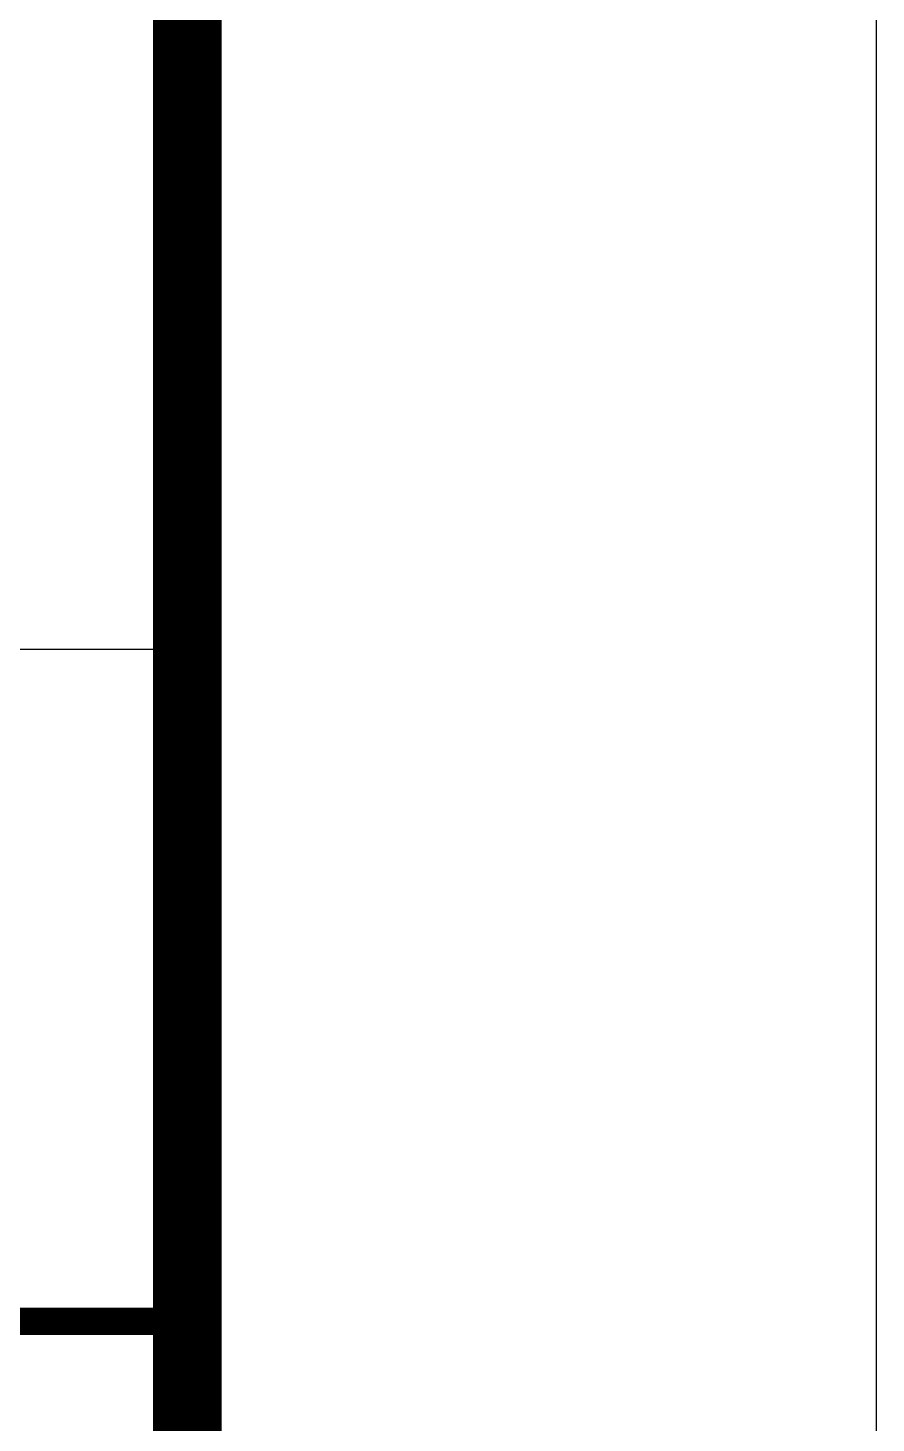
# Model space of a CAD drawing. Extents: x 1680110 to 4798266, y 269661 to 1249705.
# Drawn here: x 2419587 to 2420818, y 666696 to 668722 of the extents above; entities that cross this region are included whole.
import ezdxf

# ---------------------------------------------------------------- set-up
doc = ezdxf.new("R2010")
doc.units = 0
doc.header["$LTSCALE"] = 1000
doc.header["$MEASUREMENT"] = 0
doc.layers.add('图框', color=4, linetype='Continuous')

msp = doc.modelspace()

# ---------------------------------------------------------------- linework, layer by layer
at = {"color": 3}
msp.add_lwpolyline([(2361418.22520457, 641232.3676654614), (2361418.22520457, 683232.3676654614), (2420818.22520457, 683232.3676654614), (2420818.22520457, 641232.3676654614)], close=True, dxfattribs=at)
at = {"const_width": 100}
msp.add_lwpolyline([(2363918.22520457, 642232.3676654614), (2419818.22520457, 642232.3676654614), (2419818.22520457, 682232.3676654614), (2363918.22520457, 682232.3676654614)], close=True, dxfattribs=at)
at = {"layer": '图框', "color": 0}
for p, q in [((2414118.225201724, 667819.6544413558), (2419796.214102117, 667819.6544413558)), ((2414118.225201724, 666843.5744413576), (2419796.214102117, 666843.5744413576))]:
    msp.add_line(p, q, dxfattribs=at)
at = {"layer": '图框', "color": 4, "const_width": 98.59051706975463}
msp.add_lwpolyline([(2414118.225201724, 682232.3676854625), (2419818.22520457, 682232.3676854625), (2419818.22520457, 642232.3676654614), (2414118.225201724, 642232.3676654614)], close=True, dxfattribs=at)
at = {"layer": '图框', "color": 0, "const_width": 39.53124}
msp.add_lwpolyline([(2414118.225201724, 666843.5744413576), (2419796.214102117, 666843.5744413576)], dxfattribs=at)

doc.saveas('drawing.dxf')
